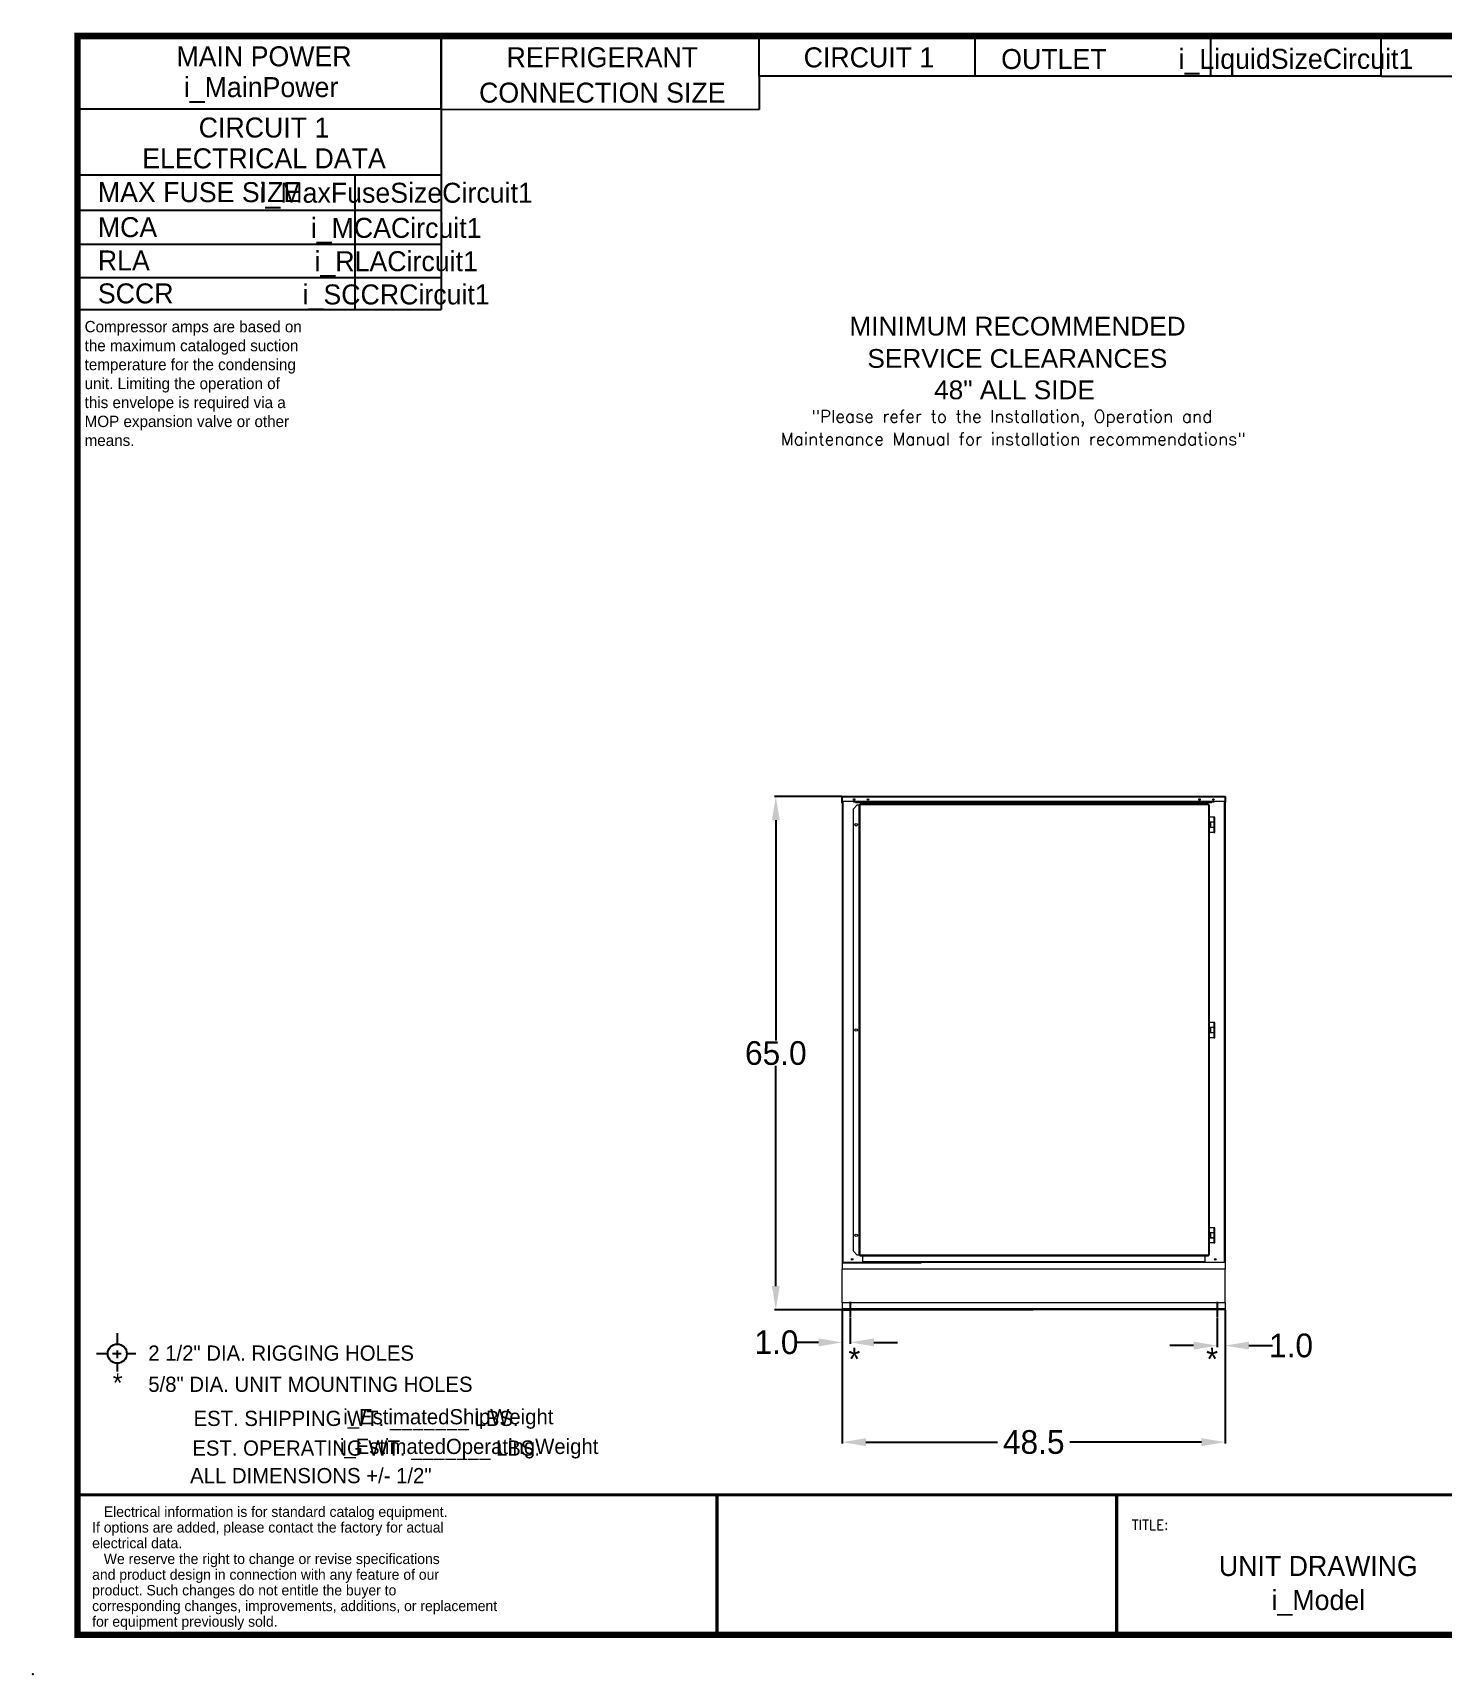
# Model space of a CAD drawing. Header units: inches. Extents: x 1908 to 2241, y -260 to -49.
# Drawn here: x 1907.8 to 2086.3, y -259.8 to -51.9 of the extents above; entities that cross this region are included whole.
import ezdxf
from ezdxf.enums import TextEntityAlignment as Align

# ---------------------------------------------------------------- set-up
doc = ezdxf.new("R2010")
doc.units = ezdxf.units.IN
doc.header["$MEASUREMENT"] = 0
doc.header["$PDSIZE"] = -1
doc.layers.add('C1E', color=7, linetype='Continuous')
doc.layers.add('C1RC', color=7, linetype='Continuous')
doc.styles.add('dimentions', font='arial.ttf')
doc.styles.add('SIMPLEX', font='SIMPLEX')
doc.dimstyles.get("Standard").update_dxf_attribs({"dimtxt": 3, "dimasz": 3, "dimexe": 0.18, "dimexo": 0.0625, "dimgap": 0.09, "dimtad": 0, "dimtih": 1, "dimtoh": 1, "dimdec": 1, "dimzin": 0, "dimdsep": 46, "dimtxsty": 'Standard', "dimcen": 0.09, "dimadec": 0, "dimazin": 0, "dimtfac": 1, "dimtdec": 1, "dimtofl": 0, "dimtmove": 0, "dimatfit": 3, "dimfxl": 1, "dimtolj": 1, "dimtzin": 0, "dimarcsym": 0})

# ---------------------------------------------------------------- blocks, each defined once
blk = doc.blocks.new('*D2')
at = {"color": 0, "lineweight": -2}
for p, q in [((2010.34, -213.71), (2010.34, -230.6)), ((2058.84, -213.71), (2058.84, -230.6)), ((2013.34, -230.42), (2030, -230.42)), ((2055.84, -230.42), (2039.18, -230.42))]:
    blk.add_line(p, q, dxfattribs=at)
at = {"color": 0}
for points in [[(2013.34, -229.92), (2013.34, -230.92), (2010.34, -230.42)], [(2055.84, -229.92), (2055.84, -230.92), (2058.84, -230.42)]]:
    blk.add_solid(points, dxfattribs=at)
at = {"layer": 'Defpoints', "color": 0}
for p in [(2010.34, -213.65), (2058.84, -213.65), (2058.84, -230.42)]:
    blk.add_point(p, dxfattribs=at)
at = {"color": 0, "insert": (2034.59, -230.42), "char_height": 3, "attachment_point": 5}
blk.add_mtext('\\A1;48.5', dxfattribs=at)
blk = doc.blocks.new('*D3')
at = {"color": 0, "lineweight": -2}
for p, q in [((2010.28, -148.65), (2001.74, -148.65)), ((2001.92, -151.65), (2001.92, -179.56)), ((2001.92, -210.65), (2001.92, -182.74)), ((2034.53, -213.65), (2001.74, -213.65))]:
    blk.add_line(p, q, dxfattribs=at)
at = {"color": 0}
for points in [[(2001.42, -151.65), (2002.42, -151.65), (2001.92, -148.65)], [(2001.42, -210.65), (2002.42, -210.65), (2001.92, -213.65)]]:
    blk.add_solid(points, dxfattribs=at)
at = {"layer": 'Defpoints', "color": 0}
for p in [(2001.92, -148.65), (2010.34, -148.65), (2034.59, -213.65)]:
    blk.add_point(p, dxfattribs=at)
at = {"color": 0, "insert": (2001.92, -181.15), "char_height": 3, "attachment_point": 5}
blk.add_mtext('\\A1;65.0', dxfattribs=at)
blk = doc.blocks.new('*D5')
at = {"color": 0, "lineweight": -2}
for p, q in [((2010.34, -213.6), (2010.34, -217.96)), ((2011.34, -214.71), (2011.34, -217.96)), ((2007.34, -217.78), (2004.34, -217.78)), ((2014.34, -217.78), (2017.34, -217.78))]:
    blk.add_line(p, q, dxfattribs=at)
at = {"color": 0}
for points in [[(2007.34, -217.28), (2007.34, -218.28), (2010.34, -217.78)], [(2014.34, -217.28), (2014.34, -218.28), (2011.34, -217.78)]]:
    blk.add_solid(points, dxfattribs=at)
at = {"layer": 'Defpoints', "color": 0}
for p in [(2010.34, -213.54), (2011.34, -214.65), (2010.34, -217.78)]:
    blk.add_point(p, dxfattribs=at)
at = {"color": 0, "insert": (2002, -217.78), "char_height": 3, "attachment_point": 5}
blk.add_mtext('\\A1;1.0', dxfattribs=at)
blk = doc.blocks.new('*D6')
at = {"color": 0, "lineweight": -2}
for p, q in [((2058.84, -213.77), (2058.84, -218.37)), ((2057.84, -214.71), (2057.84, -218.37)), ((2054.84, -218.19), (2051.84, -218.19)), ((2061.84, -218.19), (2064.84, -218.19))]:
    blk.add_line(p, q, dxfattribs=at)
at = {"color": 0}
for points in [[(2054.84, -217.69), (2054.84, -218.69), (2057.84, -218.19)], [(2061.84, -217.69), (2061.84, -218.69), (2058.84, -218.19)]]:
    blk.add_solid(points, dxfattribs=at)
at = {"layer": 'Defpoints', "color": 0}
for p in [(2058.84, -213.71), (2057.84, -214.65), (2058.84, -218.19)]:
    blk.add_point(p, dxfattribs=at)
at = {"color": 0, "insert": (2067.18, -218.19), "char_height": 3, "attachment_point": 5}
blk.add_mtext('\\A1;1.0', dxfattribs=at)

msp = doc.modelspace()

# ---------------------------------------------------------------- linework, layer by layer
at = {"color": 7, "linetype": 'Continuous', "lineweight": 15}
for p, q in [((2010.34, -148.72), (2010.26, -148.72)), ((2010.26, -148.72), (2010.26, -149.4)), ((2010.26, -149.4), (2010.34, -149.4)), ((2058.84, -148.65), (2010.34, -148.65)), ((2010.34, -148.72), (2010.34, -148.65)), ((2058.84, -148.72), (2010.34, -148.72)), ((2010.34, -149.26), (2010.34, -148.72)), ((2010.34, -148.72), (2010.34, -149.4)), ((2011.78, -149.26), (2010.34, -149.26)), ((2010.34, -149.26), (2010.34, -207.65)), ((2010.41, -149.26), (2010.41, -207.65)), ((2011.78, -149.26), (2011.78, -149.3)), ((2011.78, -149.26), (2057.4, -149.26)), ((2011.78, -149.26), (2011.78, -149.26)), ((2057.4, -149.26), (2011.78, -149.26)), ((2011.78, -149.3), (2011.78, -149.37)), ((2012.03, -149.31), (2011.78, -149.3)), ((2012.03, -149.39), (2011.78, -149.37)), ((2012.03, -149.31), (2012.03, -149.39)), ((2012.03, -149.31), (2057.15, -149.31)), ((2012.03, -149.39), (2057.15, -149.39)), ((2056.74, -149.63), (2012.55, -149.63)), ((2012.55, -149.63), (2012.55, -149.71)), ((2012.89, -149.39), (2012.89, -149.63)), ((2056.29, -149.63), (2056.29, -149.39)), ((2056.74, -149.71), (2056.74, -149.63)), ((2057.4, -149.3), (2057.15, -149.31)), ((2057.15, -149.31), (2057.15, -149.39)), ((2057.4, -149.37), (2057.15, -149.39)), ((2057.4, -149.3), (2057.4, -149.26)), ((2057.4, -149.26), (2057.4, -149.26)), ((2058.84, -149.26), (2057.4, -149.26)), ((2057.4, -149.3), (2057.4, -149.37)), ((2058.76, -207.65), (2058.76, -149.26)), ((2058.84, -148.72), (2058.84, -148.65)), ((2058.84, -149.26), (2058.84, -148.72)), ((2058.84, -149.4), (2058.84, -148.72)), ((2058.84, -148.72), (2058.91, -148.72)), ((2058.84, -149.26), (2058.84, -207.65)), ((2058.91, -149.4), (2058.84, -149.4)), ((2058.91, -149.4), (2058.91, -148.72)), ((2012.24, -149.71), (2011.74, -150.21)), ((2011.74, -206.24), (2011.74, -150.21)), ((2012.24, -149.71), (2012.47, -149.71)), ((2012.47, -206.74), (2012.47, -149.71)), ((2012.47, -149.71), (2012.48, -149.71)), ((2012.55, -149.71), (2012.48, -149.71)), ((2012.48, -149.71), (2012.48, -206.74)), ((2056.74, -149.71), (2012.55, -149.71)), ((2012.55, -149.71), (2012.55, -206.74)), ((2056.74, -149.71), (2056.74, -206.74)), ((2056.81, -149.71), (2056.74, -149.71)), ((2056.81, -149.71), (2056.81, -206.74)), ((2057.41, -151.26), (2056.81, -151.26)), ((2057.41, -151.26), (2057.41, -151.89)), ((2057.54, -151.26), (2057.41, -151.26)), ((2057.54, -151.89), (2057.54, -151.26)), ((2057.41, -151.89), (2056.81, -151.89)), ((2057.41, -152.56), (2056.81, -152.56)), ((2057.41, -153.19), (2056.81, -153.19)), ((2056.91, -151.91), (2056.91, -152.54)), ((2057.03, -151.91), (2056.91, -151.91)), ((2056.91, -152.54), (2057.03, -152.54)), ((2057.03, -152.54), (2057.03, -151.91)), ((2057.41, -151.91), (2057.03, -151.91)), ((2057.03, -152.54), (2057.41, -152.54)), ((2057.07, -151.91), (2057.07, -151.89)), ((2057.07, -152.56), (2057.07, -152.54)), ((2057.38, -151.89), (2057.38, -151.91)), ((2057.38, -152.54), (2057.38, -152.56)), ((2057.41, -151.89), (2057.54, -151.89)), ((2057.41, -151.91), (2057.41, -152.54)), ((2057.54, -151.91), (2057.41, -151.91)), ((2057.41, -152.54), (2057.54, -152.54)), ((2057.41, -152.56), (2057.41, -153.19)), ((2057.54, -152.56), (2057.41, -152.56)), ((2057.41, -153.19), (2057.54, -153.19)), ((2057.54, -152.54), (2057.54, -151.91)), ((2057.54, -153.19), (2057.54, -152.56)), ((2057.41, -177.26), (2056.81, -177.26)), ((2057.41, -177.89), (2056.81, -177.89)), ((2057.41, -178.56), (2056.81, -178.56)), ((2056.91, -177.91), (2056.91, -178.54)), ((2057.03, -177.91), (2056.91, -177.91)), ((2056.91, -178.54), (2057.03, -178.54)), ((2057.03, -178.54), (2057.03, -177.91)), ((2057.41, -177.91), (2057.03, -177.91)), ((2057.03, -178.54), (2057.41, -178.54)), ((2057.07, -177.91), (2057.07, -177.89)), ((2057.07, -178.56), (2057.07, -178.54)), ((2057.38, -177.89), (2057.38, -177.91)), ((2057.38, -178.54), (2057.38, -178.56)), ((2057.41, -177.26), (2057.41, -177.89)), ((2057.54, -177.26), (2057.41, -177.26)), ((2057.41, -177.89), (2057.54, -177.89)), ((2057.41, -177.91), (2057.41, -178.54)), ((2057.54, -177.91), (2057.41, -177.91)), ((2057.41, -178.54), (2057.54, -178.54)), ((2057.41, -178.56), (2057.41, -179.19)), ((2057.54, -178.56), (2057.41, -178.56)), ((2057.54, -177.89), (2057.54, -177.26)), ((2057.54, -178.54), (2057.54, -177.91)), ((2057.54, -179.19), (2057.54, -178.56)), ((2057.41, -179.19), (2056.81, -179.19)), ((2057.41, -179.19), (2057.54, -179.19)), ((2057.41, -203.26), (2056.81, -203.26)), ((2057.41, -203.26), (2057.41, -203.89)), ((2057.54, -203.26), (2057.41, -203.26)), ((2057.54, -203.89), (2057.54, -203.26)), ((2057.41, -203.89), (2056.81, -203.89)), ((2057.41, -204.56), (2056.81, -204.56)), ((2057.41, -205.19), (2056.81, -205.19)), ((2056.91, -203.91), (2056.91, -204.54)), ((2057.03, -203.91), (2056.91, -203.91)), ((2056.91, -204.54), (2057.03, -204.54)), ((2057.03, -204.54), (2057.03, -203.91)), ((2057.41, -203.91), (2057.03, -203.91)), ((2057.03, -204.54), (2057.41, -204.54)), ((2057.07, -203.91), (2057.07, -203.89)), ((2057.07, -204.56), (2057.07, -204.54)), ((2057.38, -203.89), (2057.38, -203.91)), ((2057.38, -204.54), (2057.38, -204.56)), ((2057.41, -203.89), (2057.54, -203.89)), ((2057.41, -203.91), (2057.41, -204.54)), ((2057.54, -203.91), (2057.41, -203.91)), ((2057.41, -204.54), (2057.54, -204.54)), ((2057.41, -204.56), (2057.41, -205.19)), ((2057.54, -204.56), (2057.41, -204.56)), ((2057.41, -205.19), (2057.54, -205.19)), ((2057.54, -204.54), (2057.54, -203.91)), ((2057.54, -205.19), (2057.54, -204.56)), ((2010.41, -207.65), (2010.34, -207.65)), ((2010.34, -207.65), (2010.34, -207.75)), ((2010.34, -207.75), (2010.34, -208.52)), ((2020.34, -207.75), (2010.34, -207.75)), ((2012.89, -207.65), (2010.41, -207.65)), ((2011.74, -206.24), (2012.24, -206.74)), ((2012.47, -206.74), (2012.24, -206.74)), ((2012.48, -206.74), (2012.47, -206.74)), ((2012.55, -206.74), (2012.48, -206.74)), ((2056.74, -206.74), (2012.55, -206.74)), ((2012.55, -206.74), (2012.55, -206.82)), ((2012.55, -206.82), (2056.74, -206.82)), ((2012.89, -206.82), (2012.89, -207.65)), ((2056.29, -207.57), (2012.89, -207.57)), ((2056.29, -207.65), (2012.89, -207.65)), ((2056.29, -207.65), (2056.29, -206.82)), ((2058.76, -207.65), (2056.29, -207.65)), ((2056.81, -206.74), (2056.74, -206.74)), ((2056.74, -206.82), (2056.74, -206.74)), ((2058.84, -207.65), (2058.76, -207.65)), ((2058.84, -207.65), (2058.84, -207.75)), ((2058.84, -207.75), (2058.84, -208.52)), ((2058.84, -208.52), (2010.34, -208.52)), ((2010.34, -212.77), (2010.34, -208.52)), ((2058.84, -212.77), (2058.84, -208.52)), ((2058.84, -212.77), (2010.34, -212.77)), ((2010.34, -212.77), (2010.34, -213.54)), ((2010.34, -213.54), (2010.34, -213.65)), ((2058.84, -213.54), (2010.34, -213.54)), ((2058.84, -213.65), (2010.34, -213.65)), ((2058.84, -212.77), (2058.84, -213.54)), ((2058.84, -213.54), (2058.84, -213.65))]:
    msp.add_line(p, q, dxfattribs=at)
at = {"color": 7}
for p, q in [((2010.34, -213.65), (2011.34, -213.65)), ((2011.34, -212.65), (2011.34, -214.65)), ((2057.84, -212.65), (2057.84, -214.65))]:
    msp.add_line(p, q, dxfattribs=at)
at = {"color": 7, "lineweight": 25}
for p, q in [((1918.5, -216.63), (1918.5, -217.9)), ((1915.85, -219.21), (1917.15, -219.21)), ((1917.89, -219.21), (1918.99, -219.21)), ((1918.5, -218.8), (1918.5, -219.77)), ((1919.73, -219.21), (1920.84, -219.21)), ((1918.5, -220.46), (1918.5, -221.46)), ((1994.47, -254.81), (1994.47, -237.09)), ((2045.09, -254.81), (2045.09, -237.09))]:
    msp.add_line(p, q, dxfattribs=at)
for points, const_width in [([(1913.47, -254.81), (2237.47, -254.81), (2237.47, -52.31), (1913.47, -52.31), (1913.47, -254.81)], 0.81), ([(1994.95, -237.09), (1913.47, -237.09)], 0.405), ([(2237.47, -237.09), (1994.47, -237.09), (1994.47, -254.81)], 0.405), ([(2045.09, -237.09), (2045.09, -254.81)], 0.405)]:
    msp.add_lwpolyline(points, dxfattribs=dict(at, const_width=const_width))
at = {"color": 7, "linetype": 'Continuous', "lineweight": 15}
for centre, radius in [((2011.84, -149.02), 0.0995), ((2013.59, -149.02), 0.0995), ((2055.59, -149.02), 0.0995), ((2057.34, -149.02), 0.0995), ((2012.1, -152.22), 0.156), ((2012.1, -178.22), 0.156), ((2012.1, -204.22), 0.156), ((2011.59, -207.27), 0.0995), ((2057.59, -207.27), 0.0995)]:
    msp.add_circle(centre, radius, dxfattribs=at)
at = {"color": 7, "lineweight": 25}
msp.add_circle((1918.5, -219.21), 1.21, dxfattribs=at)
at = {"color": 7, "linetype": 'Continuous', "lineweight": 15}
for centre, radius, start, end in [((2010.34, -148.72), 0.0757, 90, 180), ((2010.34, -148.72), 0.001, 90, 180), ((2058.84, -148.72), 0.0757, 0, 90), ((2058.84, -148.72), 0.001, 0, 90)]:
    msp.add_arc(centre, radius, start, end, dxfattribs=at)
at = {"color": 7, "lineweight": 25}
msp.add_point((1907.8, -259.81), dxfattribs=at)
at = {"layer": 'C1E', "color": 7, "lineweight": 25}
for p, q in [((1959.51, -52.31), (1959.51, -86.95)), ((1959.51, -61.58), (1913.47, -61.58)), ((1959.51, -69.93), (1913.72, -69.93)), ((1948.61, -69.93), (1948.61, -86.95)), ((1913.71, -74.36), (1959.51, -74.36)), ((1913.6, -78.68), (1959.51, -78.68)), ((1913.39, -82.89), (1959.51, -82.89)), ((1913.4, -86.95), (1959.51, -86.95))]:
    msp.add_line(p, q, dxfattribs=at)
at = {"layer": 'C1RC', "color": 7, "lineweight": 25}
for p, q in [((1959.51, -61.58), (1959.51, -52.31)), ((1999.8, -57.38), (1999.8, -52.31)), ((2027.16, -57.38), (2027.16, -52.31)), ((2057.01, -57.38), (2057.01, -52.31)), ((2078.61, -57.38), (2078.61, -52.31)), ((2078.61, -57.38), (1999.8, -57.38)), ((1999.8, -57.38), (1999.8, -61.6)), ((2078.61, -57.38), (2144.34, -57.38)), ((1959.58, -61.59), (1999.8, -61.6))]:
    msp.add_line(p, q, dxfattribs=at)

# ---------------------------------------------------------------- texts
at = {"color": 7, "lineweight": 25}
for s, height, style, p in [('MINIMUM RECOMMENDED', 2.376, 'dimentions', (2011.24, -90.25)), ('SERVICE CLEARANCES', 2.376, 'dimentions', (2013.52, -94.34)), ('48" ALL SIDE ', 2.376, 'dimentions', (2021.97, -98.32)), ('TITLE:', 1.266, 'SIMPLEX', (2046.99, -241.52))]:
    msp.add_text(s, height=height, dxfattribs=dict(at, style=style)).set_placement(p)
at = {"color": 7, "lineweight": 25, "style": 'SIMPLEX'}
for s, p in [('"Please refer to the Installation, Operation and', (2031.81, -101.28)), ('Maintenance Manual for installation recommendations"', (2032, -104.14))]:
    msp.add_text(s, height=1.5777, dxfattribs=at).set_placement(p, align=Align.CENTER)
at = {"color": 7, "lineweight": 25}
for s, height, p in [('2 1/2" DIA. RIGGING HOLES', 1.9237, (1922.43, -220.1)), ('5/8" DIA. UNIT MOUNTING HOLES', 1.9237, (1922.43, -224.05)), ('   Electrical information is for standard catalog equipment.', 1.3222, (1915.32, -239.89)), ('If options are added, please contact the factory for actual', 1.3222, (1915.32, -241.87)), ('electrical data.', 1.3222, (1915.32, -243.86)), ('   We reserve the right to change or revise specifications', 1.3222, (1915.32, -245.86)), ('and product design in connection with any feature of our', 1.3222, (1915.32, -247.85)), ('product. Such changes do not entitle the buyer to', 1.3222, (1915.32, -249.83)), ('corresponding changes, improvements, additions, or replacement ', 1.3222, (1915.32, -251.82)), ('for equipment previously sold.', 1.3222, (1915.32, -253.8))]:
    msp.add_text(s, height=height, dxfattribs=at).set_placement(p)
at = {"color": 7}
msp.add_text('*', height=2.89, dxfattribs=at).set_placement((2011.11, -221.34))
at = {"color": 7, "text_generation_flag": 2}
msp.add_text('*', height=2.89, dxfattribs=at).set_placement((2057.94, -221.34))
at = {"color": 7, "lineweight": 25}
for s, height, p in [('*', 2.37, (1918.55, -224.08)), ('EST. SHIPPING WT. _______ LBS.', 1.9237, (1948.75, -228.37)), ('i_EstimatedShipWeight', 1.926, (1960.44, -228.16)), ('EST. OPERATING WT. _______ LBS.', 1.9237, (1950.03, -232.13)), ('i_EstimatedOperatingWeight', 1.9237, (1963.07, -231.92)), ('ALL DIMENSIONS +/- 1/2"', 1.9237, (1943.02, -235.62)), ('UNIT DRAWING', 2.5312, (2070.64, -247.37)), ('i_Model', 2.531, (2070.64, -251.68))]:
    msp.add_text(s, height=height, dxfattribs=at).set_placement(p, align=Align.CENTER)
at = {"color": 7, "insert": (1913.83, -88.4), "char_height": 1.44, "attachment_point": 1}
msp.add_mtext_dynamic_manual_height_columns(' Compressor amps are based on \\P the maximum cataloged suction \\P temperature for the condensing \\P unit. Limiting the operation of \\P this envelope is required via a \\P MOP expansion valve or other \\P means.', width=45.7799, gutter_width=144.43, heights=[29.63], dxfattribs=at)
at = {"layer": 'C1E', "color": 7, "lineweight": 25}
for s, height, p in [('MAIN POWER', 2.531, (1937.09, -56.15)), ('i_MainPower', 2.5312, (1936.72, -60.05)), ('CIRCUIT 1', 2.531, (1937.09, -65.17)), ('ELECTRICAL DATA', 2.5312, (1937.09, -69.07)), ('i_MaxFuseSizeCircuit1', 2.5312, (1953.83, -73.43)), ('i_MCACircuit1', 2.5312, (1953.83, -77.88)), ('i_RLACircuit1', 2.5312, (1953.83, -82.1)), ('i_SCCRCircuit1', 2.5312, (1953.83, -86.31))]:
    msp.add_text(s, height=height, dxfattribs=at).set_placement(p, align=Align.CENTER)
for s, height, p in [('MAX FUSE SIZE', 2.5312, (1916.04, -73.35)), ('MCA', 2.531, (1916.04, -77.79)), ('RLA', 2.531, (1916.04, -82.01)), ('SCCR', 2.531, (1916.04, -86.18))]:
    msp.add_text(s, height=height, dxfattribs=at).set_placement(p)
at = {"layer": 'C1RC', "color": 7, "lineweight": 25}
for s, height, p in [('REFRIGERANT', 2.5312, (1979.94, -56.27)), ('CIRCUIT 1', 2.531, (2013.72, -56.28)), ('i_LiquidSizeCircuit1', 2.5312, (2067.81, -56.47)), ('CONNECTION SIZE', 2.5312, (1979.94, -60.75))]:
    msp.add_text(s, height=height, dxfattribs=at).set_placement(p, align=Align.CENTER)
msp.add_text('OUTLET', height=2.531, dxfattribs=at).set_placement((2030.47, -57.25), align=Align.BOTTOM_LEFT)

# ---------------------------------------------------------------- dimensions: what is measured, and where the dimension line sits
at = {"color": 7}
dim = msp.add_linear_dim(base=(2001.92, -148.65), p1=(2034.59, -213.65), p2=(2010.34, -148.65), angle=90, dimstyle='Standard', override={"dimrnd": 0}, dxfattribs=at)
dim.commit()
dim.dimension.update_dxf_attribs({"geometry": '*D3', "text_midpoint": (2001.92, -181.15)})
for base, p1, p2, picture, middle in [((2010.34, -217.78), (2011.34, -214.65), (2010.34, -213.54), '*D5', (2002, -217.78)), ((2058.84, -230.42), (2010.34, -213.65), (2058.84, -213.65), '*D2', (2034.59, -230.42)), ((2058.84, -218.19), (2057.84, -214.65), (2058.84, -213.71), '*D6', (2067.18, -218.19))]:
    dim = msp.add_linear_dim(base=base, p1=p1, p2=p2, dimstyle='Standard', dxfattribs=at)
    dim.commit()
    dim.dimension.update_dxf_attribs({"geometry": picture, "text_midpoint": middle})

doc.saveas('drawing.dxf')
